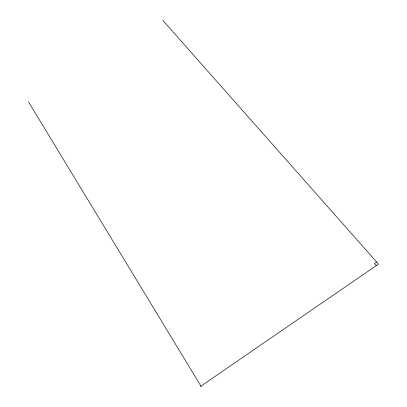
<?xml version="1.0" encoding="UTF-8"?>
<svg xmlns="http://www.w3.org/2000/svg" width="407" height="407" viewBox="0 0 407 407"><rect width="100%" height="100%" fill="white"/><g stroke="black" fill="none" stroke-linecap="round" stroke-linejoin="round"><path stroke-width="0.61" d="M376.638 262.027L374.43 263.543L376.277 265.634M162.805 20.35L378.49 264.112L201.745 385.556L201.948 385.887L200.834 386.65L200.137 385.5L200.453 385.281L28.51 101.908"/></g></svg>
